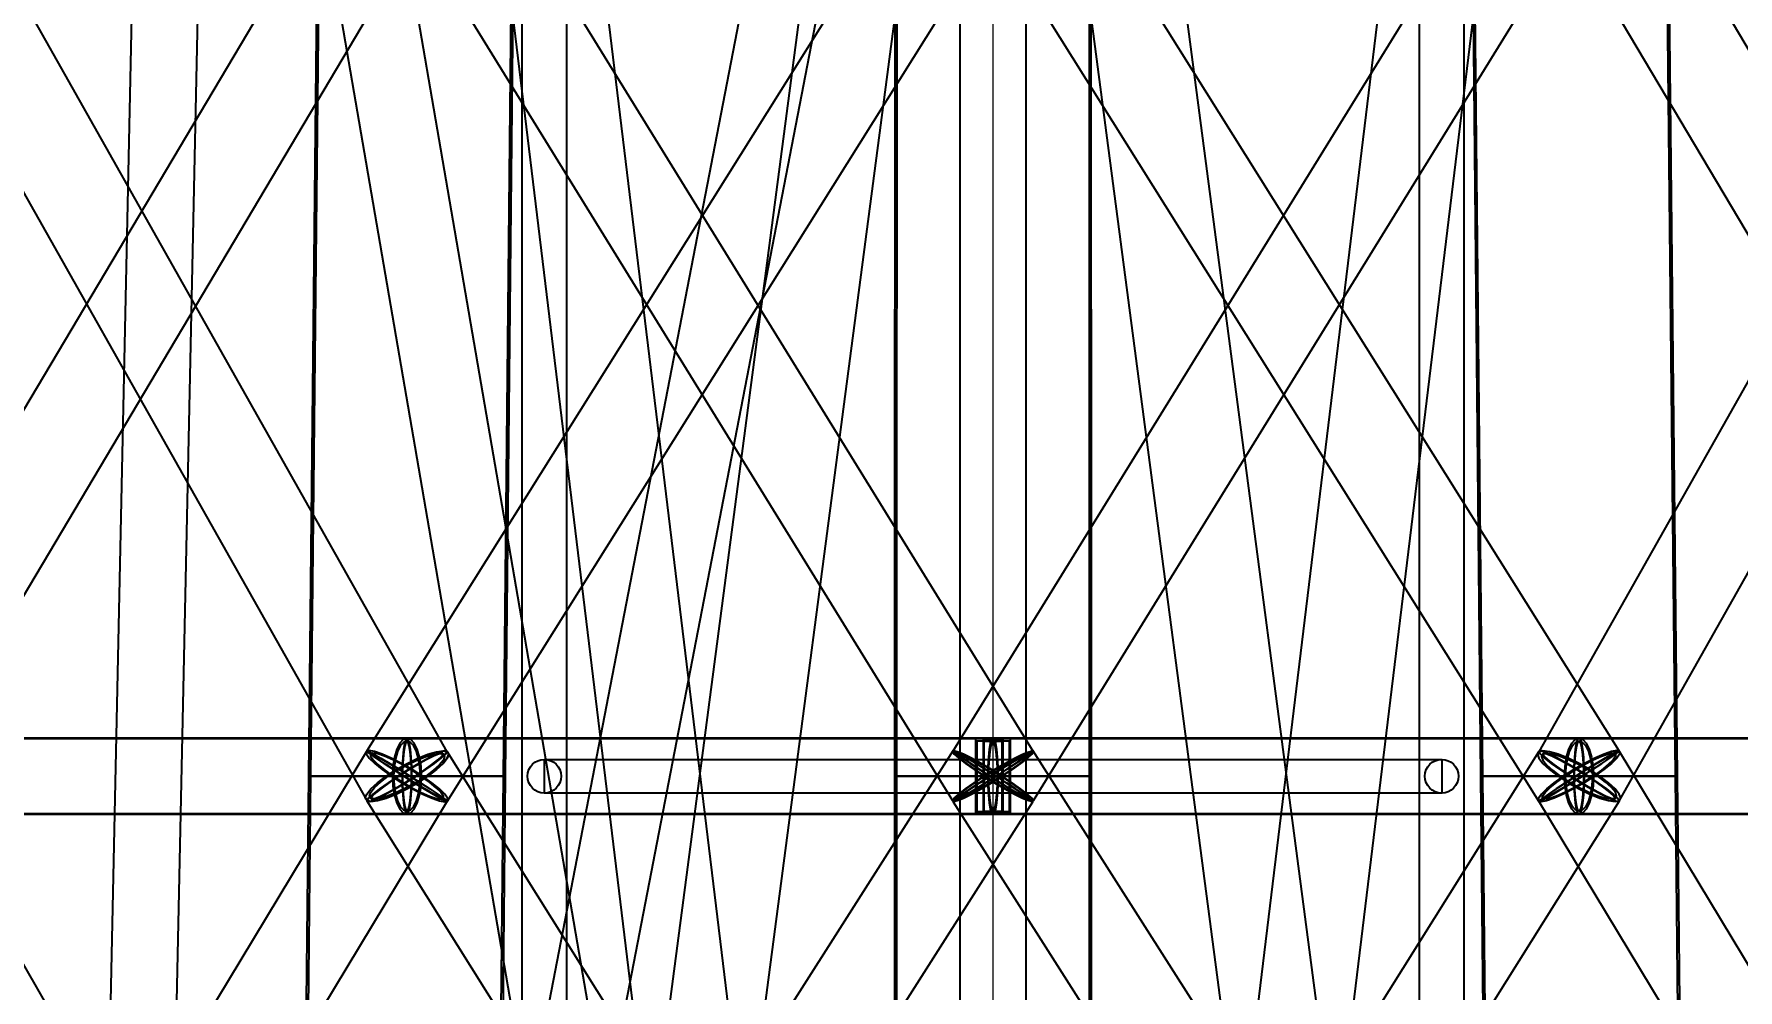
# Model space of a CAD drawing. Header units: millimetres. Extents: x -123812 to 252100, y -3000 to 639000.
# Drawn here: x -5129 to 3984, y 413857 to 418969 of the extents above; entities that cross this region are included whole.
import ezdxf

# ---------------------------------------------------------------- set-up
doc = ezdxf.new("R2010")
doc.units = ezdxf.units.MM
for name, color, linetype, lineweight in [('D-BMK-AXIS', 7, 'Continuous', 13), ('D-STR-CORE', 7, 'Continuous', 25), ('D-STR-DIM', 7, 'Continuous', 13), ('D-STR-STRC', 7, 'Continuous', 25)]:
    doc.layers.add(name, color=color, linetype=linetype, lineweight=lineweight)
doc.styles.add('OpenSansCondensed-Light', font='OpenSansCondensed-Light.ttf')
doc.styles.add('TOWER_UNICODE', font='Arial Unicode.ttf')
doc.dimstyles.new('EZDXF', dxfattribs={"dimtxt": 0.25, "dimasz": 0.175, "dimexe": 0.375, "dimexo": 0.125, "dimgap": 0.1, "dimtad": 1, "dimlfac": 100, "dimzin": 12, "dimdsep": 46, "dimtxsty": 'OpenSansCondensed-Light', "dimblk": 'ARCHTICK', "dimcen": 2.5, "dimazin": 3, "dimtfac": 0.5, "dimtmove": 2, "dimatfit": 3})

# ---------------------------------------------------------------- blocks, each defined once
blk = doc.blocks.new('_ARCHTICK')
at = {"color": 0, "linetype": 'BYBLOCK', "const_width": 0.15}
blk.add_lwpolyline([(-0.5, -0.5), (0.5, 0.5)], dxfattribs=at)

msp = doc.modelspace()

# ---------------------------------------------------------------- linework, layer by layer
at = {"layer": 'D-BMK-AXIS'}
msp.add_line((0, -3000), (0, 639000), dxfattribs=at)
at = {"layer": 'D-STR-CORE'}
for points in [[(-2520, 375000), (-2280, 375000), (-2280, 452500), (-2520, 452500)], [(-2520, 375000), (-2280, 375000), (-2280, 452500), (-2520, 452500)], [(2280, 375000), (2520, 375000), (2520, 452500), (2280, 452500)], [(2280, 375000), (2520, 375000), (2520, 452500), (2280, 452500)], [(-2400, 415090), (2400, 415090), (2400, 414910), (-2400, 414910)], [(2400, 414910), (-2400, 414910), (-2400, 415090), (2400, 415090)]]:
    msp.add_lwpolyline(points, close=True, dxfattribs=at)
for centre in [(-2400, 415000), (2400, 415000)]:
    msp.add_circle(centre, 90, dxfattribs=at)
at = {"layer": 'D-STR-STRC'}
for points in [[(-199.5, 425038.3), (-5036.5, 400038.3), (-5029.7, 400032.4), (-5009.8, 400024.4), (-4978.1, 400014.6), (-4936.7, 400003.9), (-4888.6, 399992.9), (-4837, 399982.4), (-4785.3, 399973), (-4737.2, 399965.6), (-4695.9, 399960.4), (-4664.2, 399958), (-4644.2, 399958.4), (-4637.4, 399961.7), (199.5, 424961.7)], [(-4504.9, 424966), (-200.3, 399966), (-193.5, 399960.7), (-173.5, 399958.1), (-141.6, 399958.3), (-100.1, 399961.4), (-51.8, 399967.1), (0, 399975), (51.8, 399984.6), (100.1, 399995.3), (141.6, 400006.3), (173.5, 400016.9), (193.5, 400026.3), (200.3, 400034), (-4104.3, 425034)], [(-251.8, 425032.9), (-3537.4, 400032.9), (-3528.8, 400026.8), (-3503.7, 400018.9), (-3463.6, 400009.7), (-3411.5, 399999.8), (-3350.7, 399989.9), (-3285.6, 399980.7), (-3220.4, 399972.9), (-3159.6, 399966.9), (-3107.5, 399963.1), (-3067.5, 399961.9), (-3042.3, 399963.2), (-3033.7, 399967.1), (251.8, 424967.1)], [(-3286.1, 424969.5), (-252.2, 399969.5), (-243.6, 399966.9), (-218.4, 399966.6), (-178.3, 399968.6), (-126.1, 399972.7), (-65.3, 399978.7), (0, 399986.1), (65.3, 399994.5), (126.1, 400003.2), (178.3, 400011.7), (218.4, 400019.5), (243.6, 400025.9), (252.2, 400030.5), (-2781.8, 425030.5)], [(2781.8, 425030.6), (-252.2, 400030.6), (-243.6, 400029.4), (-218.4, 400026.3), (-178.3, 400021.3), (-126.1, 400014.9), (-65.3, 400007.5), (0, 399999.5), (65.3, 399991.6), (126.1, 399984.3), (178.3, 399978), (218.4, 399973.3), (243.6, 399970.3), (252.2, 399969.4), (3286.1, 424969.4)], [(-251.8, 424966.9), (3033.7, 399966.9), (3042.3, 399966.6), (3067.5, 399968.6), (3107.5, 399972.7), (3159.6, 399978.7), (3220.4, 399986.1), (3285.6, 399994.5), (3350.7, 400003.3), (3411.5, 400011.8), (3463.6, 400019.5), (3503.7, 400025.9), (3528.8, 400030.5), (3537.4, 400033.1), (251.8, 425033.1)], [(-3302.1, 420130.5), (-6273.4, 415130.5), (-6273, 415117), (-6257.8, 415095.6), (-6228.8, 415067.6), (-6188, 415035), (-6138.2, 415000), (-6082.7, 414965), (-6025.4, 414932.4), (-5970.2, 414904.4), (-5920.7, 414883), (-5880.5, 414869.5), (-5852.2, 414864.8), (-5837.7, 414869.5), (-2866.4, 419869.5)], [(-6173.8, 419869.5), (-3350.1, 414869.5), (-3327.9, 414864.8), (-3292.4, 414869.5), (-3246.3, 414883), (-3192.5, 414904.4), (-3134.7, 414932.4), (-3077, 414965), (-3023.2, 415000), (-2976.9, 415035), (-2941.5, 415067.6), (-2919.1, 415095.6), (-2911.5, 415117), (-2919.1, 415130.5), (-5742.8, 420130.5)], [(-214.5, 420135.2), (-3349.1, 415135.2), (-3346.4, 415130.5), (-3329.2, 415117), (-3298.8, 415095.6), (-3257.1, 415067.6), (-3207.2, 415035), (-3152.2, 415000), (-3096.1, 414965), (-3042.6, 414932.4), (-2995.4, 414904.4), (-2957.6, 414883), (-2931.9, 414869.5), (-2920, 414864.8), (214.5, 419864.8)], [(-3300.7, 419869.5), (-216.5, 414869.5), (-211.1, 414864.8), (-191.3, 414869.5), (-158.5, 414883), (-114.9, 414904.4), (-63.5, 414932.4), (-7.7, 414965), (48.5, 415000), (101.5, 415035), (147.6, 415067.6), (183.6, 415095.6), (207.1, 415117), (216.5, 415130.5), (-2867.8, 420130.5)], [(2867.8, 420130.5), (-216.5, 415130.5), (-207.1, 415117), (-183.6, 415095.6), (-147.6, 415067.6), (-101.5, 415035), (-48.5, 415000), (7.7, 414965), (63.5, 414932.4), (114.9, 414904.4), (158.5, 414883), (191.3, 414869.5), (211.1, 414864.8), (216.5, 414869.5), (3300.7, 419869.5)], [(-214.5, 419864.8), (2920, 414864.8), (2931.9, 414869.5), (2957.6, 414883), (2995.4, 414904.4), (3042.6, 414932.4), (3096.1, 414965), (3152.2, 415000), (3207.2, 415035), (3257.1, 415067.6), (3298.8, 415095.6), (3329.2, 415117), (3346.4, 415130.5), (3349.1, 415135.2), (214.5, 420135.2)], [(2866.4, 419869.5), (5837.7, 414869.5), (5852.2, 414864.8), (5880.5, 414869.5), (5920.7, 414883), (5970.2, 414904.4), (6025.4, 414932.4), (6082.7, 414965), (6138.2, 415000), (6188, 415035), (6228.8, 415067.6), (6257.8, 415095.6), (6273, 415117), (6273.4, 415130.5), (3302.1, 420130.5)], [(5742.8, 420130.5), (2919.1, 415130.5), (2911.5, 415117), (2919.1, 415095.6), (2941.5, 415067.6), (2976.9, 415035), (3023.2, 415000), (3077, 414965), (3134.7, 414932.4), (3192.5, 414904.4), (3246.3, 414883), (3292.4, 414869.5), (3327.9, 414864.8), (3350.1, 414869.5), (6173.8, 419869.5)], [(-6055.6, 414796.8), (-3134.6, 414796.8), (-3114.5, 414803.7), (-3095.7, 414824), (-3079.6, 414856.3), (-3067.2, 414898.4), (-3059.5, 414947.4), (-3056.8, 415000), (-3059.5, 415052.6), (-3067.2, 415101.6), (-3079.6, 415143.7), (-3095.7, 415176), (-3114.5, 415196.3), (-3134.6, 415203.2), (-6055.6, 415203.2)], [(-6055.6, 414796.8), (-3134.6, 414796.8), (-3114.5, 414803.7), (-3095.7, 414824), (-3079.6, 414856.3), (-3067.2, 414898.4), (-3059.5, 414947.4), (-3056.8, 415000), (-3059.5, 415052.6), (-3067.2, 415101.6), (-3079.6, 415143.7), (-3095.7, 415176), (-3114.5, 415196.3), (-3134.6, 415203.2), (-6055.6, 415203.2)], [(6055.6, 415203.2), (3134.6, 415203.2), (3114.5, 415196.3), (3095.7, 415176), (3079.6, 415143.7), (3067.2, 415101.6), (3059.5, 415052.6), (3056.8, 415000), (3059.5, 414947.4), (3067.2, 414898.4), (3079.6, 414856.3), (3095.7, 414824), (3114.5, 414803.7), (3134.6, 414796.8), (6055.6, 414796.8)], [(6055.6, 415203.2), (3134.6, 415203.2), (3114.5, 415196.3), (3095.7, 415176), (3079.6, 415143.7), (3067.2, 415101.6), (3059.5, 415052.6), (3056.8, 415000), (3059.5, 414947.4), (3067.2, 414898.4), (3079.6, 414856.3), (3095.7, 414824), (3114.5, 414803.7), (3134.6, 414796.8), (6055.6, 414796.8)], [(-5935.9, 409868), (-2917.7, 414868), (-2917.9, 414881.6), (-2932.9, 414903.3), (-2961.6, 414931.6), (-3002.2, 414964.6), (-3051.7, 415000), (-3106.9, 415035.4), (-3164, 415068.4), (-3219.1, 415096.7), (-3268.4, 415118.4), (-3308.6, 415132), (-3337, 415136.7), (-3351.5, 415132), (-6369.7, 410132)], [(-6270.2, 414868), (-3399.6, 409868), (-3377.4, 409863.3), (-3342, 409868), (-3296, 409881.6), (-3242.4, 409903.3), (-3184.9, 409931.6), (-3127.3, 409964.6), (-3073.7, 410000), (-3027.7, 410035.4), (-2992.4, 410068.4), (-2970.2, 410096.7), (-2962.6, 410118.4), (-2970.2, 410132), (-5840.9, 415132)], [(-2971.4, 409863.3), (213.5, 414863.3), (210.9, 414868), (193.9, 414881.6), (163.6, 414903.3), (122.3, 414931.6), (72.5, 414964.6), (17.9, 415000), (-38, 415035.4), (-91.3, 415068.4), (-138.3, 415096.7), (-176, 415118.4), (-201.6, 415132), (-213.5, 415136.7), (-3398.5, 410136.7)], [(215.5, 410132), (-2919.1, 415132), (-2924.4, 415136.7), (-2944.1, 415132), (-2976.7, 415118.4), (-3020.1, 415096.7), (-3071.3, 415068.4), (-3126.8, 415035.4), (-3182.9, 415000), (-3235.6, 414964.6), (-3281.5, 414931.6), (-3317.4, 414903.3), (-3340.7, 414881.6), (-3350.1, 414868), (-215.5, 409868)], [(215.5, 409868), (3350.1, 414868), (3340.7, 414881.6), (3317.4, 414903.3), (3281.5, 414931.6), (3235.6, 414964.6), (3182.9, 415000), (3126.8, 415035.4), (3071.3, 415068.4), (3020.1, 415096.7), (2976.7, 415118.4), (2944.1, 415132), (2924.4, 415136.7), (2919.1, 415132), (-215.5, 410132)], [(3398.5, 410136.7), (213.5, 415136.7), (201.6, 415132), (176, 415118.4), (138.3, 415096.7), (91.3, 415068.4), (38, 415035.4), (-17.9, 415000), (-72.5, 414964.6), (-122.3, 414931.6), (-163.6, 414903.3), (-193.9, 414881.6), (-210.9, 414868), (-213.5, 414863.3), (2971.4, 409863.3)], [(6369.7, 410132), (3351.5, 415132), (3337, 415136.7), (3308.6, 415132), (3268.4, 415118.4), (3219.1, 415096.7), (3164, 415068.4), (3106.9, 415035.4), (3051.7, 415000), (3002.2, 414964.6), (2961.6, 414931.6), (2932.9, 414903.3), (2917.9, 414881.6), (2917.7, 414868), (5935.9, 409868)]]:
    msp.add_lwpolyline(points, dxfattribs=at)
for points in [[(-5014.8, 400000), (-4659.2, 400000), (-4126.8, 425000), (-4482.4, 425000)], [(-5014.8, 400000), (-4659.2, 400000), (-4126.8, 425000), (-4482.4, 425000)], [(-177.8, 425000), (-177.8, 400000), (177.8, 400000), (177.8, 425000)], [(-177.8, 400000), (177.8, 400000), (177.8, 425000), (-177.8, 425000)], [(-3661.5, 415000), (-2607.7, 415000), (-2558.5, 420000), (-3610, 420000)], [(-3650.3, 415000), (-2618.9, 415000), (-2569, 420000), (-3599.5, 420000)], [(-526.9, 415000), (526.9, 415000), (525.8, 420000), (-525.8, 420000)], [(-526.9, 415000), (526.9, 415000), (525.8, 420000), (-525.8, 420000)], [(-515.7, 415000), (515.7, 415000), (515.2, 420000), (-515.2, 420000)], [(2558.5, 420000), (2607.7, 415000), (3661.5, 415000), (3610, 420000)], [(2569, 420000), (2618.9, 415000), (3650.3, 415000), (3599.5, 420000)], [(-5456.9, 414800), (93.1, 414800), (93.1, 415200), (-5456.9, 415200)], [(-5415.6, 414800), (51.8, 414800), (51.8, 415200), (-5415.6, 415200)], [(-5415.6, 414800), (51.8, 414800), (51.8, 415200), (-5415.6, 415200)], [(-3212.3, 415000), (-3209.7, 414947.4), (-3201.9, 414898.4), (-3189.6, 414856.3), (-3173.5, 414824), (-3154.7, 414803.7), (-3134.6, 414796.8), (-3114.5, 414803.7), (-3095.7, 414824), (-3079.6, 414856.3), (-3067.2, 414898.4), (-3059.5, 414947.4), (-3056.8, 415000), (-3059.5, 415052.6), (-3067.2, 415101.6), (-3079.6, 415143.7), (-3095.7, 415176), (-3114.5, 415196.3), (-3134.6, 415203.2), (-3154.7, 415196.3), (-3173.5, 415176), (-3189.6, 415143.7), (-3201.9, 415101.6), (-3209.7, 415052.6)], [(-3212.3, 415000), (-3209.7, 414947.4), (-3201.9, 414898.4), (-3189.6, 414856.3), (-3173.5, 414824), (-3154.7, 414803.7), (-3134.6, 414796.8), (-3114.5, 414803.7), (-3095.7, 414824), (-3079.6, 414856.3), (-3067.2, 414898.4), (-3059.5, 414947.4), (-3056.8, 415000), (-3059.5, 415052.6), (-3067.2, 415101.6), (-3079.6, 415143.7), (-3095.7, 415176), (-3114.5, 415196.3), (-3134.6, 415203.2), (-3154.7, 415196.3), (-3173.5, 415176), (-3189.6, 415143.7), (-3201.9, 415101.6), (-3209.7, 415052.6)], [(-3206.2, 415000), (-3203.8, 414951.5), (-3196.6, 414906.4), (-3185.2, 414867.6), (-3170.4, 414837.9), (-3153.1, 414819.2), (-3134.6, 414812.8), (-3116, 414819.2), (-3098.8, 414837.9), (-3083.9, 414867.6), (-3072.5, 414906.4), (-3065.4, 414951.5), (-3062.9, 415000), (-3065.4, 415048.5), (-3072.5, 415093.6), (-3083.9, 415132.4), (-3098.8, 415162.1), (-3116, 415180.8), (-3134.6, 415187.2), (-3153.1, 415180.8), (-3170.4, 415162.1), (-3185.2, 415132.4), (-3196.6, 415093.6), (-3203.8, 415048.5)], [(-3206.2, 415000), (-3203.8, 414951.5), (-3196.6, 414906.4), (-3185.2, 414867.6), (-3170.4, 414837.9), (-3153.1, 414819.2), (-3134.6, 414812.8), (-3116, 414819.2), (-3098.8, 414837.9), (-3083.9, 414867.6), (-3072.5, 414906.4), (-3065.4, 414951.5), (-3062.9, 415000), (-3065.4, 415048.5), (-3072.5, 415093.6), (-3083.9, 415132.4), (-3098.8, 415162.1), (-3116, 415180.8), (-3134.6, 415187.2), (-3153.1, 415180.8), (-3170.4, 415162.1), (-3185.2, 415132.4), (-3196.6, 415093.6), (-3203.8, 415048.5)], [(-3161.1, 415000), (-3160.2, 414947.4), (-3157.6, 414898.4), (-3153.3, 414856.3), (-3147.8, 414824), (-3141.5, 414803.7), (-3134.6, 414796.8), (0, 414796.8), (6.9, 414803.7), (13.3, 414824), (18.8, 414856.3), (23, 414898.4), (25.6, 414947.4), (26.5, 415000), (25.6, 415052.6), (23, 415101.6), (18.8, 415143.7), (13.3, 415176), (6.9, 415196.3), (0, 415203.2), (-3134.6, 415203.2), (-3141.5, 415196.3), (-3147.8, 415176), (-3153.3, 415143.7), (-3157.6, 415101.6), (-3160.2, 415052.6)], [(-3161.1, 415000), (-3160.2, 414947.4), (-3157.6, 414898.4), (-3153.3, 414856.3), (-3147.8, 414824), (-3141.5, 414803.7), (-3134.6, 414796.8), (-3127.7, 414803.7), (-3121.3, 414824), (-3115.8, 414856.3), (-3111.6, 414898.4), (-3109, 414947.4), (-3108.1, 415000), (-3109, 415052.6), (-3111.6, 415101.6), (-3115.8, 415143.7), (-3121.3, 415176), (-3127.7, 415196.3), (-3134.6, 415203.2), (-3141.5, 415196.3), (-3147.8, 415176), (-3153.3, 415143.7), (-3157.6, 415101.6), (-3160.2, 415052.6)], [(-3161.1, 415000), (-3160.2, 414947.4), (-3157.6, 414898.4), (-3153.3, 414856.3), (-3147.8, 414824), (-3141.5, 414803.7), (-3134.6, 414796.8), (0, 414796.8), (6.9, 414803.7), (13.3, 414824), (18.8, 414856.3), (23, 414898.4), (25.6, 414947.4), (26.5, 415000), (25.6, 415052.6), (23, 415101.6), (18.8, 415143.7), (13.3, 415176), (6.9, 415196.3), (0, 415203.2), (-3134.6, 415203.2), (-3141.5, 415196.3), (-3147.8, 415176), (-3153.3, 415143.7), (-3157.6, 415101.6), (-3160.2, 415052.6)], [(-3161.1, 415000), (-3160.2, 414947.4), (-3157.6, 414898.4), (-3153.3, 414856.3), (-3147.8, 414824), (-3141.5, 414803.7), (-3134.6, 414796.8), (-3127.7, 414803.7), (-3121.3, 414824), (-3115.8, 414856.3), (-3111.6, 414898.4), (-3109, 414947.4), (-3108.1, 415000), (-3109, 415052.6), (-3111.6, 415101.6), (-3115.8, 415143.7), (-3121.3, 415176), (-3127.7, 415196.3), (-3134.6, 415203.2), (-3141.5, 415196.3), (-3147.8, 415176), (-3153.3, 415143.7), (-3157.6, 415101.6), (-3160.2, 415052.6)], [(-3159, 415000), (-3158.2, 414951.5), (-3155.7, 414906.4), (-3151.9, 414867.6), (-3146.8, 414837.9), (-3140.9, 414819.2), (-3134.6, 414812.8), (-3128.3, 414819.2), (-3122.4, 414837.9), (-3117.3, 414867.6), (-3113.4, 414906.4), (-3111, 414951.5), (-3110.2, 415000), (-3111, 415048.5), (-3113.4, 415093.6), (-3117.3, 415132.4), (-3122.4, 415162.1), (-3128.3, 415180.8), (-3134.6, 415187.2), (-3140.9, 415180.8), (-3146.8, 415162.1), (-3151.9, 415132.4), (-3155.7, 415093.6), (-3158.2, 415048.5)], [(-3159, 415000), (-3158.2, 414951.5), (-3155.7, 414906.4), (-3151.9, 414867.6), (-3146.8, 414837.9), (-3140.9, 414819.2), (-3134.6, 414812.8), (-3128.3, 414819.2), (-3122.4, 414837.9), (-3117.3, 414867.6), (-3113.4, 414906.4), (-3111, 414951.5), (-3110.2, 415000), (-3111, 415048.5), (-3113.4, 415093.6), (-3117.3, 415132.4), (-3122.4, 415162.1), (-3128.3, 415180.8), (-3134.6, 415187.2), (-3140.9, 415180.8), (-3146.8, 415162.1), (-3151.9, 415132.4), (-3155.7, 415093.6), (-3158.2, 415048.5)], [(93.1, 415200), (-93.1, 415200), (-93.1, 414800), (93.1, 414800)], [(87.5, 415188), (-87.5, 415188), (-87.5, 414812), (87.5, 414812)], [(51.8, 415200), (-51.8, 415200), (-51.8, 414800), (51.8, 414800)], [(51.8, 415200), (-51.8, 415200), (-51.8, 414800), (51.8, 414800)], [(-51.8, 414800), (5415.6, 414800), (5415.6, 415200), (-51.8, 415200)], [(-51.8, 415200), (51.8, 415200), (51.8, 414800), (-51.8, 414800)], [(-51.8, 414800), (5415.6, 414800), (5415.6, 415200), (-51.8, 415200)], [(-51.8, 415200), (51.8, 415200), (51.8, 414800), (-51.8, 414800)], [(48.7, 415188), (-48.7, 415188), (-48.7, 414812), (48.7, 414812)], [(48.7, 415188), (-48.7, 415188), (-48.7, 414812), (48.7, 414812)], [(-48.7, 415188), (48.7, 415188), (48.7, 414812), (-48.7, 414812)], [(-48.7, 415188), (48.7, 415188), (48.7, 414812), (-48.7, 414812)], [(-26.5, 415000), (-25.6, 414947.4), (-23, 414898.4), (-18.8, 414856.3), (-13.3, 414824), (-6.9, 414803.7), (0, 414796.8), (6.9, 414803.7), (13.3, 414824), (18.8, 414856.3), (23, 414898.4), (25.6, 414947.4), (26.5, 415000), (25.6, 415052.6), (23, 415101.6), (18.8, 415143.7), (13.3, 415176), (6.9, 415196.3), (0, 415203.2), (-6.9, 415196.3), (-13.3, 415176), (-18.8, 415143.7), (-23, 415101.6), (-25.6, 415052.6)], [(-26.5, 415000), (-25.6, 414947.4), (-23, 414898.4), (-18.8, 414856.3), (-13.3, 414824), (-6.9, 414803.7), (0, 414796.8), (6.9, 414803.7), (13.3, 414824), (18.8, 414856.3), (23, 414898.4), (25.6, 414947.4), (26.5, 415000), (25.6, 415052.6), (23, 415101.6), (18.8, 415143.7), (13.3, 415176), (6.9, 415196.3), (0, 415203.2), (-6.9, 415196.3), (-13.3, 415176), (-18.8, 415143.7), (-23, 415101.6), (-25.6, 415052.6)], [(-26.5, 415000), (-25.6, 414947.4), (-23, 414898.4), (-18.8, 414856.3), (-13.3, 414824), (-6.9, 414803.7), (0, 414796.8), (3134.6, 414796.8), (3141.5, 414803.7), (3147.8, 414824), (3153.3, 414856.3), (3157.6, 414898.4), (3160.2, 414947.4), (3161.1, 415000), (3160.2, 415052.6), (3157.6, 415101.6), (3153.3, 415143.7), (3147.8, 415176), (3141.5, 415196.3), (3134.6, 415203.2), (0, 415203.2), (-6.9, 415196.3), (-13.3, 415176), (-18.8, 415143.7), (-23, 415101.6), (-25.6, 415052.6)], [(26.5, 415000), (25.6, 414947.4), (23, 414898.4), (18.8, 414856.3), (13.3, 414824), (6.9, 414803.7), (0, 414796.8), (-6.9, 414803.7), (-13.3, 414824), (-18.8, 414856.3), (-23, 414898.4), (-25.6, 414947.4), (-26.5, 415000), (-25.6, 415052.6), (-23, 415101.6), (-18.8, 415143.7), (-13.3, 415176), (-6.9, 415196.3), (0, 415203.2), (6.9, 415196.3), (13.3, 415176), (18.8, 415143.7), (23, 415101.6), (25.6, 415052.6)], [(-26.5, 415000), (-25.6, 414947.4), (-23, 414898.4), (-18.8, 414856.3), (-13.3, 414824), (-6.9, 414803.7), (0, 414796.8), (3134.6, 414796.8), (3141.5, 414803.7), (3147.8, 414824), (3153.3, 414856.3), (3157.6, 414898.4), (3160.2, 414947.4), (3161.1, 415000), (3160.2, 415052.6), (3157.6, 415101.6), (3153.3, 415143.7), (3147.8, 415176), (3141.5, 415196.3), (3134.6, 415203.2), (0, 415203.2), (-6.9, 415196.3), (-13.3, 415176), (-18.8, 415143.7), (-23, 415101.6), (-25.6, 415052.6)], [(26.5, 415000), (25.6, 414947.4), (23, 414898.4), (18.8, 414856.3), (13.3, 414824), (6.9, 414803.7), (0, 414796.8), (-6.9, 414803.7), (-13.3, 414824), (-18.8, 414856.3), (-23, 414898.4), (-25.6, 414947.4), (-26.5, 415000), (-25.6, 415052.6), (-23, 415101.6), (-18.8, 415143.7), (-13.3, 415176), (-6.9, 415196.3), (0, 415203.2), (6.9, 415196.3), (13.3, 415176), (18.8, 415143.7), (23, 415101.6), (25.6, 415052.6)], [(-24.4, 415000), (-23.6, 414951.5), (-21.2, 414906.4), (-17.3, 414867.6), (-12.2, 414837.9), (-6.3, 414819.2), (0, 414812.8), (6.3, 414819.2), (12.2, 414837.9), (17.3, 414867.6), (21.2, 414906.4), (23.6, 414951.5), (24.4, 415000), (23.6, 415048.5), (21.2, 415093.6), (17.3, 415132.4), (12.2, 415162.1), (6.3, 415180.8), (0, 415187.2), (-6.3, 415180.8), (-12.2, 415162.1), (-17.3, 415132.4), (-21.2, 415093.6), (-23.6, 415048.5)], [(-24.4, 415000), (-23.6, 414951.5), (-21.2, 414906.4), (-17.3, 414867.6), (-12.2, 414837.9), (-6.3, 414819.2), (0, 414812.8), (6.3, 414819.2), (12.2, 414837.9), (17.3, 414867.6), (21.2, 414906.4), (23.6, 414951.5), (24.4, 415000), (23.6, 415048.5), (21.2, 415093.6), (17.3, 415132.4), (12.2, 415162.1), (6.3, 415180.8), (0, 415187.2), (-6.3, 415180.8), (-12.2, 415162.1), (-17.3, 415132.4), (-21.2, 415093.6), (-23.6, 415048.5)], [(24.4, 415000), (23.6, 414951.5), (21.2, 414906.4), (17.3, 414867.6), (12.2, 414837.9), (6.3, 414819.2), (0, 414812.8), (-6.3, 414819.2), (-12.2, 414837.9), (-17.3, 414867.6), (-21.2, 414906.4), (-23.6, 414951.5), (-24.4, 415000), (-23.6, 415048.5), (-21.2, 415093.6), (-17.3, 415132.4), (-12.2, 415162.1), (-6.3, 415180.8), (0, 415187.2), (6.3, 415180.8), (12.2, 415162.1), (17.3, 415132.4), (21.2, 415093.6), (23.6, 415048.5)], [(24.4, 415000), (23.6, 414951.5), (21.2, 414906.4), (17.3, 414867.6), (12.2, 414837.9), (6.3, 414819.2), (0, 414812.8), (-6.3, 414819.2), (-12.2, 414837.9), (-17.3, 414867.6), (-21.2, 414906.4), (-23.6, 414951.5), (-24.4, 415000), (-23.6, 415048.5), (-21.2, 415093.6), (-17.3, 415132.4), (-12.2, 415162.1), (-6.3, 415180.8), (0, 415187.2), (6.3, 415180.8), (12.2, 415162.1), (17.3, 415132.4), (21.2, 415093.6), (23.6, 415048.5)], [(3212.3, 415000), (3209.7, 414947.4), (3201.9, 414898.4), (3189.6, 414856.3), (3173.5, 414824), (3154.7, 414803.7), (3134.6, 414796.8), (3114.5, 414803.7), (3095.7, 414824), (3079.6, 414856.3), (3067.2, 414898.4), (3059.5, 414947.4), (3056.8, 415000), (3059.5, 415052.6), (3067.2, 415101.6), (3079.6, 415143.7), (3095.7, 415176), (3114.5, 415196.3), (3134.6, 415203.2), (3154.7, 415196.3), (3173.5, 415176), (3189.6, 415143.7), (3201.9, 415101.6), (3209.7, 415052.6)], [(3212.3, 415000), (3209.7, 414947.4), (3201.9, 414898.4), (3189.6, 414856.3), (3173.5, 414824), (3154.7, 414803.7), (3134.6, 414796.8), (3114.5, 414803.7), (3095.7, 414824), (3079.6, 414856.3), (3067.2, 414898.4), (3059.5, 414947.4), (3056.8, 415000), (3059.5, 415052.6), (3067.2, 415101.6), (3079.6, 415143.7), (3095.7, 415176), (3114.5, 415196.3), (3134.6, 415203.2), (3154.7, 415196.3), (3173.5, 415176), (3189.6, 415143.7), (3201.9, 415101.6), (3209.7, 415052.6)], [(3206.2, 415000), (3203.8, 414951.5), (3196.6, 414906.4), (3185.2, 414867.6), (3170.4, 414837.9), (3153.1, 414819.2), (3134.6, 414812.8), (3116, 414819.2), (3098.8, 414837.9), (3083.9, 414867.6), (3072.5, 414906.4), (3065.4, 414951.5), (3062.9, 415000), (3065.4, 415048.5), (3072.5, 415093.6), (3083.9, 415132.4), (3098.8, 415162.1), (3116, 415180.8), (3134.6, 415187.2), (3153.1, 415180.8), (3170.4, 415162.1), (3185.2, 415132.4), (3196.6, 415093.6), (3203.8, 415048.5)], [(3206.2, 415000), (3203.8, 414951.5), (3196.6, 414906.4), (3185.2, 414867.6), (3170.4, 414837.9), (3153.1, 414819.2), (3134.6, 414812.8), (3116, 414819.2), (3098.8, 414837.9), (3083.9, 414867.6), (3072.5, 414906.4), (3065.4, 414951.5), (3062.9, 415000), (3065.4, 415048.5), (3072.5, 415093.6), (3083.9, 415132.4), (3098.8, 415162.1), (3116, 415180.8), (3134.6, 415187.2), (3153.1, 415180.8), (3170.4, 415162.1), (3185.2, 415132.4), (3196.6, 415093.6), (3203.8, 415048.5)], [(3161.1, 415000), (3160.2, 414947.4), (3157.6, 414898.4), (3153.3, 414856.3), (3147.8, 414824), (3141.5, 414803.7), (3134.6, 414796.8), (3127.7, 414803.7), (3121.3, 414824), (3115.8, 414856.3), (3111.6, 414898.4), (3109, 414947.4), (3108.1, 415000), (3109, 415052.6), (3111.6, 415101.6), (3115.8, 415143.7), (3121.3, 415176), (3127.7, 415196.3), (3134.6, 415203.2), (3141.5, 415196.3), (3147.8, 415176), (3153.3, 415143.7), (3157.6, 415101.6), (3160.2, 415052.6)], [(3161.1, 415000), (3160.2, 414947.4), (3157.6, 414898.4), (3153.3, 414856.3), (3147.8, 414824), (3141.5, 414803.7), (3134.6, 414796.8), (3127.7, 414803.7), (3121.3, 414824), (3115.8, 414856.3), (3111.6, 414898.4), (3109, 414947.4), (3108.1, 415000), (3109, 415052.6), (3111.6, 415101.6), (3115.8, 415143.7), (3121.3, 415176), (3127.7, 415196.3), (3134.6, 415203.2), (3141.5, 415196.3), (3147.8, 415176), (3153.3, 415143.7), (3157.6, 415101.6), (3160.2, 415052.6)], [(3159, 415000), (3158.2, 414951.5), (3155.7, 414906.4), (3151.9, 414867.6), (3146.8, 414837.9), (3140.9, 414819.2), (3134.6, 414812.8), (3128.3, 414819.2), (3122.4, 414837.9), (3117.3, 414867.6), (3113.4, 414906.4), (3111, 414951.5), (3110.2, 415000), (3111, 415048.5), (3113.4, 415093.6), (3117.3, 415132.4), (3122.4, 415162.1), (3128.3, 415180.8), (3134.6, 415187.2), (3140.9, 415180.8), (3146.8, 415162.1), (3151.9, 415132.4), (3155.7, 415093.6), (3158.2, 415048.5)], [(3159, 415000), (3158.2, 414951.5), (3155.7, 414906.4), (3151.9, 414867.6), (3146.8, 414837.9), (3140.9, 414819.2), (3134.6, 414812.8), (3128.3, 414819.2), (3122.4, 414837.9), (3117.3, 414867.6), (3113.4, 414906.4), (3111, 414951.5), (3110.2, 415000), (3111, 415048.5), (3113.4, 415093.6), (3117.3, 415132.4), (3122.4, 415162.1), (3128.3, 415180.8), (3134.6, 415187.2), (3140.9, 415180.8), (3146.8, 415162.1), (3151.9, 415132.4), (3155.7, 415093.6), (3158.2, 415048.5)], [(-3023.2, 415000), (-3077, 414965), (-3134.7, 414932.4), (-3192.5, 414904.4), (-3246.3, 414883), (-3292.4, 414869.5), (-3327.9, 414864.8), (-3350.1, 414869.5), (-3357.7, 414883), (-3350, 414904.4), (-3327.7, 414932.4), (-3292.2, 414965), (-3246, 415000), (-3192.2, 415035), (-3134.4, 415067.6), (-3076.7, 415095.6), (-3022.9, 415117), (-2976.7, 415130.5), (-2941.3, 415135.2), (-2919.1, 415130.5), (-2911.5, 415117), (-2919.1, 415095.6), (-2941.5, 415067.6), (-2976.9, 415035)], [(-3217.4, 415000), (-3162.2, 414964.6), (-3105.2, 414931.6), (-3050.1, 414903.3), (-3000.8, 414881.6), (-2960.6, 414868), (-2932.2, 414863.3), (-2917.7, 414868), (-2917.9, 414881.6), (-2932.9, 414903.3), (-2961.6, 414931.6), (-3002.2, 414964.6), (-3051.7, 415000), (-3106.9, 415035.4), (-3164, 415068.4), (-3219.1, 415096.7), (-3268.4, 415118.4), (-3308.6, 415132), (-3337, 415136.7), (-3351.5, 415132), (-3351.3, 415118.4), (-3336.3, 415096.7), (-3307.5, 415068.4), (-3267, 415035.4)], [(-3182.9, 415000), (-3235.6, 414964.6), (-3281.5, 414931.6), (-3317.4, 414903.3), (-3340.7, 414881.6), (-3350.1, 414868), (-3344.8, 414863.3), (-3325.1, 414868), (-3292.4, 414881.6), (-3249, 414903.3), (-3197.8, 414931.6), (-3142.3, 414964.6), (-3086.3, 415000), (-3033.5, 415035.4), (-2987.7, 415068.4), (-2951.8, 415096.7), (-2928.4, 415118.4), (-2919.1, 415132), (-2924.4, 415136.7), (-2944.1, 415132), (-2976.7, 415118.4), (-3020.1, 415096.7), (-3071.3, 415068.4), (-3126.8, 415035.4)], [(-3116.9, 415000), (-3062, 414965), (-3012, 414932.4), (-2970.4, 414904.4), (-2940, 414883), (-2922.8, 414869.5), (-2920, 414864.8), (-2931.9, 414869.5), (-2957.6, 414883), (-2995.4, 414904.4), (-3042.6, 414932.4), (-3096.1, 414965), (-3152.2, 415000), (-3207.2, 415035), (-3257.1, 415067.6), (-3298.8, 415095.6), (-3329.2, 415117), (-3346.4, 415130.5), (-3349.1, 415135.2), (-3337.2, 415130.5), (-3311.6, 415117), (-3273.8, 415095.6), (-3226.6, 415067.6), (-3173.1, 415035)], [(-3034.1, 415000), (-3082.7, 414968.5), (-3134.7, 414939.1), (-3186.8, 414913.8), (-3235.3, 414894.5), (-3276.9, 414882.3), (-3308.8, 414878.2), (-3328.9, 414882.3), (-3335.7, 414894.5), (-3328.8, 414913.8), (-3308.7, 414939.1), (-3276.7, 414968.5), (-3235, 415000), (-3186.5, 415031.5), (-3134.5, 415060.9), (-3082.4, 415086.2), (-3033.9, 415105.5), (-2992.3, 415117.7), (-2960.3, 415121.8), (-2940.3, 415117.7), (-2933.5, 415105.5), (-2940.3, 415086.2), (-2960.5, 415060.9), (-2992.5, 415031.5)], [(-3209.3, 415000), (-3159.5, 414968.1), (-3108.1, 414938.4), (-3058.4, 414912.9), (-3013.9, 414893.3), (-2977.7, 414881), (-2952.1, 414876.8), (-2939, 414881), (-2939.2, 414893.3), (-2952.8, 414912.9), (-2978.7, 414938.4), (-3015.2, 414968.1), (-3059.9, 415000), (-3109.7, 415031.9), (-3161.1, 415061.6), (-3210.8, 415087.1), (-3255.2, 415106.7), (-3291.5, 415119), (-3317, 415123.2), (-3330.2, 415119), (-3329.9, 415106.7), (-3316.4, 415087.1), (-3290.5, 415061.6), (-3254, 415031.9)], [(-3178.1, 415000), (-3225.7, 414968.1), (-3267, 414938.4), (-3299.4, 414912.9), (-3320.5, 414893.3), (-3328.9, 414881), (-3324.1, 414876.8), (-3306.3, 414881), (-3276.9, 414893.3), (-3237.8, 414912.9), (-3191.6, 414938.4), (-3141.6, 414968.1), (-3091, 415000), (-3043.5, 415031.9), (-3002.1, 415061.6), (-2969.8, 415087.1), (-2948.7, 415106.7), (-2940.3, 415119), (-2945.1, 415123.2), (-2962.8, 415119), (-2992.3, 415106.7), (-3031.4, 415087.1), (-3077.6, 415061.6), (-3127.6, 415031.9)], [(-3118.7, 415000), (-3069.2, 414968.5), (-3024.1, 414939.1), (-2986.6, 414913.8), (-2959.1, 414894.5), (-2943.6, 414882.3), (-2941.2, 414878.2), (-2951.9, 414882.3), (-2975, 414894.5), (-3009.1, 414913.8), (-3051.6, 414939.1), (-3099.9, 414968.5), (-3150.5, 415000), (-3200, 415031.5), (-3245.1, 415060.9), (-3282.6, 415086.2), (-3310, 415105.5), (-3325.5, 415117.7), (-3328, 415121.8), (-3317.3, 415117.7), (-3294.1, 415105.5), (-3260.1, 415086.2), (-3217.5, 415060.9), (-3169.3, 415031.5)], [(48.5, 415000), (-7.7, 414965), (-63.5, 414932.4), (-114.9, 414904.4), (-158.5, 414883), (-191.3, 414869.5), (-211.1, 414864.8), (-216.5, 414869.5), (-207.1, 414883), (-183.6, 414904.4), (-147.6, 414932.4), (-101.5, 414965), (-48.5, 415000), (7.7, 415035), (63.5, 415067.6), (114.9, 415095.6), (158.5, 415117), (191.3, 415130.5), (211.1, 415135.2), (216.5, 415130.5), (207.1, 415117), (183.6, 415095.6), (147.6, 415067.6), (101.5, 415035)], [(-48.5, 415000), (7.7, 414965), (63.5, 414932.4), (114.9, 414904.4), (158.5, 414883), (191.3, 414869.5), (211.1, 414864.8), (216.5, 414869.5), (207.1, 414883), (183.6, 414904.4), (147.6, 414932.4), (101.5, 414965), (48.5, 415000), (-7.7, 415035), (-63.5, 415067.6), (-114.9, 415095.6), (-158.5, 415117), (-191.3, 415130.5), (-211.1, 415135.2), (-216.5, 415130.5), (-207.1, 415117), (-183.6, 415095.6), (-147.6, 415067.6), (-101.5, 415035)], [(-17.9, 415000), (38, 414964.6), (91.3, 414931.6), (138.3, 414903.3), (176, 414881.6), (201.6, 414868), (213.5, 414863.3), (210.9, 414868), (193.9, 414881.6), (163.6, 414903.3), (122.3, 414931.6), (72.5, 414964.6), (17.9, 415000), (-38, 415035.4), (-91.3, 415068.4), (-138.3, 415096.7), (-176, 415118.4), (-201.6, 415132), (-213.5, 415136.7), (-210.9, 415132), (-193.9, 415118.4), (-163.6, 415096.7), (-122.3, 415068.4), (-72.5, 415035.4)], [(17.9, 415000), (-38, 414964.6), (-91.3, 414931.6), (-138.3, 414903.3), (-176, 414881.6), (-201.6, 414868), (-213.5, 414863.3), (-210.9, 414868), (-193.9, 414881.6), (-163.6, 414903.3), (-122.3, 414931.6), (-72.5, 414964.6), (-17.9, 415000), (38, 415035.4), (91.3, 415068.4), (138.3, 415096.7), (176, 415118.4), (201.6, 415132), (213.5, 415136.7), (210.9, 415132), (193.9, 415118.4), (163.6, 415096.7), (122.3, 415068.4), (72.5, 415035.4)], [(43.8, 415000), (-7, 414968.5), (-57.3, 414939.1), (-103.6, 414913.8), (-142.9, 414894.5), (-172.5, 414882.3), (-190.3, 414878.2), (-195.2, 414882.3), (-186.7, 414894.5), (-165.5, 414913.8), (-133.1, 414939.1), (-91.5, 414968.5), (-43.8, 415000), (7, 415031.5), (57.3, 415060.9), (103.6, 415086.2), (142.9, 415105.5), (172.5, 415117.7), (190.3, 415121.8), (195.2, 415117.7), (186.7, 415105.5), (165.5, 415086.2), (133.1, 415060.9), (91.5, 415031.5)], [(-43.8, 415000), (7, 414968.5), (57.3, 414939.1), (103.6, 414913.8), (142.9, 414894.5), (172.5, 414882.3), (190.3, 414878.2), (195.2, 414882.3), (186.7, 414894.5), (165.5, 414913.8), (133.1, 414939.1), (91.5, 414968.5), (43.8, 415000), (-7, 415031.5), (-57.3, 415060.9), (-103.6, 415086.2), (-142.9, 415105.5), (-172.5, 415117.7), (-190.3, 415121.8), (-195.2, 415117.7), (-186.7, 415105.5), (-165.5, 415086.2), (-133.1, 415060.9), (-91.5, 415031.5)], [(-16.1, 415000), (34.3, 414968.1), (82.3, 414938.4), (124.7, 414912.9), (158.7, 414893.3), (181.8, 414881), (192.5, 414876.8), (190.1, 414881), (174.8, 414893.3), (147.5, 414912.9), (110.2, 414938.4), (65.4, 414968.1), (16.1, 415000), (-34.3, 415031.9), (-82.3, 415061.6), (-124.7, 415087.1), (-158.7, 415106.7), (-181.8, 415119), (-192.5, 415123.2), (-190.1, 415119), (-174.8, 415106.7), (-147.5, 415087.1), (-110.2, 415061.6), (-65.4, 415031.9)], [(16.1, 415000), (-34.3, 414968.1), (-82.3, 414938.4), (-124.7, 414912.9), (-158.7, 414893.3), (-181.8, 414881), (-192.5, 414876.8), (-190.1, 414881), (-174.8, 414893.3), (-147.5, 414912.9), (-110.2, 414938.4), (-65.4, 414968.1), (-16.1, 415000), (34.3, 415031.9), (82.3, 415061.6), (124.7, 415087.1), (158.7, 415106.7), (181.8, 415119), (192.5, 415123.2), (190.1, 415119), (174.8, 415106.7), (147.5, 415087.1), (110.2, 415061.6), (65.4, 415031.9)], [(3023.2, 415000), (3077, 414965), (3134.7, 414932.4), (3192.5, 414904.4), (3246.3, 414883), (3292.4, 414869.5), (3327.9, 414864.8), (3350.1, 414869.5), (3357.7, 414883), (3350, 414904.4), (3327.7, 414932.4), (3292.2, 414965), (3246, 415000), (3192.2, 415035), (3134.4, 415067.6), (3076.7, 415095.6), (3022.9, 415117), (2976.7, 415130.5), (2941.3, 415135.2), (2919.1, 415130.5), (2911.5, 415117), (2919.1, 415095.6), (2941.5, 415067.6), (2976.9, 415035)], [(3217.4, 415000), (3162.2, 414964.6), (3105.2, 414931.6), (3050.1, 414903.3), (3000.8, 414881.6), (2960.6, 414868), (2932.2, 414863.3), (2917.7, 414868), (2917.9, 414881.6), (2932.9, 414903.3), (2961.6, 414931.6), (3002.2, 414964.6), (3051.7, 415000), (3106.9, 415035.4), (3164, 415068.4), (3219.1, 415096.7), (3268.4, 415118.4), (3308.6, 415132), (3337, 415136.7), (3351.5, 415132), (3351.3, 415118.4), (3336.3, 415096.7), (3307.5, 415068.4), (3267, 415035.4)], [(3182.9, 415000), (3235.6, 414964.6), (3281.5, 414931.6), (3317.4, 414903.3), (3340.7, 414881.6), (3350.1, 414868), (3344.8, 414863.3), (3325.1, 414868), (3292.4, 414881.6), (3249, 414903.3), (3197.8, 414931.6), (3142.3, 414964.6), (3086.3, 415000), (3033.5, 415035.4), (2987.7, 415068.4), (2951.8, 415096.7), (2928.4, 415118.4), (2919.1, 415132), (2924.4, 415136.7), (2944.1, 415132), (2976.7, 415118.4), (3020.1, 415096.7), (3071.3, 415068.4), (3126.8, 415035.4)], [(3116.9, 415000), (3062, 414965), (3012, 414932.4), (2970.4, 414904.4), (2940, 414883), (2922.8, 414869.5), (2920, 414864.8), (2931.9, 414869.5), (2957.6, 414883), (2995.4, 414904.4), (3042.6, 414932.4), (3096.1, 414965), (3152.2, 415000), (3207.2, 415035), (3257.1, 415067.6), (3298.8, 415095.6), (3329.2, 415117), (3346.4, 415130.5), (3349.1, 415135.2), (3337.2, 415130.5), (3311.6, 415117), (3273.8, 415095.6), (3226.6, 415067.6), (3173.1, 415035)], [(3034.1, 415000), (3082.7, 414968.5), (3134.7, 414939.1), (3186.8, 414913.8), (3235.3, 414894.5), (3276.9, 414882.3), (3308.8, 414878.2), (3328.9, 414882.3), (3335.7, 414894.5), (3328.8, 414913.8), (3308.7, 414939.1), (3276.7, 414968.5), (3235, 415000), (3186.5, 415031.5), (3134.5, 415060.9), (3082.4, 415086.2), (3033.9, 415105.5), (2992.3, 415117.7), (2960.3, 415121.8), (2940.3, 415117.7), (2933.5, 415105.5), (2940.3, 415086.2), (2960.5, 415060.9), (2992.5, 415031.5)], [(3209.3, 415000), (3159.5, 414968.1), (3108.1, 414938.4), (3058.4, 414912.9), (3013.9, 414893.3), (2977.7, 414881), (2952.1, 414876.8), (2939, 414881), (2939.2, 414893.3), (2952.8, 414912.9), (2978.7, 414938.4), (3015.2, 414968.1), (3059.9, 415000), (3109.7, 415031.9), (3161.1, 415061.6), (3210.8, 415087.1), (3255.2, 415106.7), (3291.5, 415119), (3317, 415123.2), (3330.2, 415119), (3329.9, 415106.7), (3316.4, 415087.1), (3290.5, 415061.6), (3254, 415031.9)], [(3178.1, 415000), (3225.7, 414968.1), (3267, 414938.4), (3299.4, 414912.9), (3320.5, 414893.3), (3328.9, 414881), (3324.1, 414876.8), (3306.3, 414881), (3276.9, 414893.3), (3237.8, 414912.9), (3191.6, 414938.4), (3141.6, 414968.1), (3091, 415000), (3043.5, 415031.9), (3002.1, 415061.6), (2969.8, 415087.1), (2948.7, 415106.7), (2940.3, 415119), (2945.1, 415123.2), (2962.8, 415119), (2992.3, 415106.7), (3031.4, 415087.1), (3077.6, 415061.6), (3127.6, 415031.9)], [(3118.7, 415000), (3069.2, 414968.5), (3024.1, 414939.1), (2986.6, 414913.8), (2959.1, 414894.5), (2943.6, 414882.3), (2941.2, 414878.2), (2951.9, 414882.3), (2975, 414894.5), (3009.1, 414913.8), (3051.6, 414939.1), (3099.9, 414968.5), (3150.5, 415000), (3200, 415031.5), (3245.1, 415060.9), (3282.6, 415086.2), (3310, 415105.5), (3325.5, 415117.7), (3328, 415121.8), (3317.3, 415117.7), (3294.1, 415105.5), (3260.1, 415086.2), (3217.5, 415060.9), (3169.3, 415031.5)], [(-3713, 410000), (-2656.8, 410000), (-2607.7, 415000), (-3661.5, 415000)], [(-3701.1, 410000), (-2668.7, 410000), (-2618.9, 415000), (-3650.3, 415000)], [(-2607.7, 415000), (-2625.6, 415000), (-2678.3, 415000), (-2762, 415000), (-2871.1, 415000), (-2998.2, 415000), (-3134.6, 415000), (-3271, 415000), (-3398, 415000), (-3507.2, 415000), (-3590.9, 415000), (-3643.6, 415000), (-3661.5, 415000), (-3643.6, 415000), (-3590.9, 415000), (-3507.2, 415000), (-3398, 415000), (-3271, 415000), (-3134.6, 415000), (-2998.2, 415000), (-2871.1, 415000), (-2762, 415000), (-2678.3, 415000), (-2625.6, 415000)], [(-2618.9, 415000), (-2636.5, 415000), (-2688, 415000), (-2769.9, 415000), (-2876.7, 415000), (-3001.1, 415000), (-3134.6, 415000), (-3268.1, 415000), (-3392.4, 415000), (-3499.2, 415000), (-3581.2, 415000), (-3632.7, 415000), (-3650.3, 415000), (-3632.7, 415000), (-3581.2, 415000), (-3499.2, 415000), (-3392.4, 415000), (-3268.1, 415000), (-3134.6, 415000), (-3001.1, 415000), (-2876.7, 415000), (-2769.9, 415000), (-2688, 415000), (-2636.5, 415000)], [(-528.1, 410000), (528.1, 410000), (526.9, 415000), (-526.9, 415000)], [(-528.1, 410000), (528.1, 410000), (526.9, 415000), (-526.9, 415000)], [(526.9, 415000), (509, 415000), (456.3, 415000), (372.6, 415000), (263.5, 415000), (136.4, 415000), (0, 415000), (-136.4, 415000), (-263.5, 415000), (-372.6, 415000), (-456.3, 415000), (-509, 415000), (-526.9, 415000), (-509, 415000), (-456.3, 415000), (-372.6, 415000), (-263.5, 415000), (-136.4, 415000), (0, 415000), (136.4, 415000), (263.5, 415000), (372.6, 415000), (456.3, 415000), (509, 415000)], [(526.9, 415000), (509, 415000), (456.3, 415000), (372.6, 415000), (263.5, 415000), (136.4, 415000), (0, 415000), (-136.4, 415000), (-263.5, 415000), (-372.6, 415000), (-456.3, 415000), (-509, 415000), (-526.9, 415000), (-509, 415000), (-456.3, 415000), (-372.6, 415000), (-263.5, 415000), (-136.4, 415000), (0, 415000), (136.4, 415000), (263.5, 415000), (372.6, 415000), (456.3, 415000), (509, 415000)], [(-516.2, 410000), (516.2, 410000), (515.7, 415000), (-515.7, 415000)], [(515.7, 415000), (498.1, 415000), (446.6, 415000), (364.7, 415000), (257.9, 415000), (133.5, 415000), (0, 415000), (-133.5, 415000), (-257.9, 415000), (-364.7, 415000), (-446.6, 415000), (-498.1, 415000), (-515.7, 415000), (-498.1, 415000), (-446.6, 415000), (-364.7, 415000), (-257.9, 415000), (-133.5, 415000), (0, 415000), (133.5, 415000), (257.9, 415000), (364.7, 415000), (446.6, 415000), (498.1, 415000)], [(2607.7, 415000), (2656.8, 410000), (3713, 410000), (3661.5, 415000)], [(3661.5, 415000), (3643.6, 415000), (3590.9, 415000), (3507.2, 415000), (3398, 415000), (3271, 415000), (3134.6, 415000), (2998.2, 415000), (2871.1, 415000), (2762, 415000), (2678.3, 415000), (2625.6, 415000), (2607.7, 415000), (2625.6, 415000), (2678.3, 415000), (2762, 415000), (2871.1, 415000), (2998.2, 415000), (3134.6, 415000), (3271, 415000), (3398, 415000), (3507.2, 415000), (3590.9, 415000), (3643.6, 415000)], [(2618.9, 415000), (2668.7, 410000), (3701.1, 410000), (3650.3, 415000)], [(3650.3, 415000), (3632.7, 415000), (3581.2, 415000), (3499.2, 415000), (3392.4, 415000), (3268.1, 415000), (3134.6, 415000), (3001.1, 415000), (2876.7, 415000), (2769.9, 415000), (2688, 415000), (2636.5, 415000), (2618.9, 415000), (2636.5, 415000), (2688, 415000), (2769.9, 415000), (2876.7, 415000), (3001.1, 415000), (3134.6, 415000), (3268.1, 415000), (3392.4, 415000), (3499.2, 415000), (3581.2, 415000), (3632.7, 415000)]]:
    msp.add_lwpolyline(points, close=True, dxfattribs=at)

# ---------------------------------------------------------------- dimensions: what is measured, and where the dimension line sits
at = {"layer": 'D-STR-DIM'}
for base, p2 in [((-112000, 0), (0, 634000)), ((187000, 0), (0, 450000))]:
    msp.add_linear_dim(base=base, p1=(0, 0), p2=p2, angle=90, dimstyle='EZDXF', override={"dimtxt": 8400, "dimasz": 3750, "dimexe": 2100, "dimexo": 1800, "dimgap": 2100, "dimtad": 1, "dimdec": 0, "dimlfac": 1, "dimlunit": 2, "dimtxsty": 'TOWER_UNICODE', "dimclrd": 7, "dimclre": 7, "dimclrt": 7}, dxfattribs=at).render()

doc.saveas('drawing.dxf')
